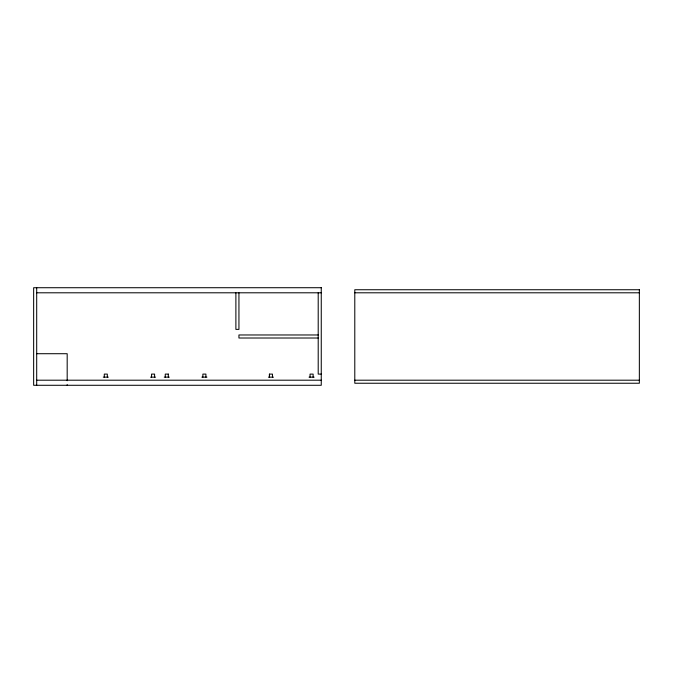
<?xml version="1.0" encoding="UTF-8"?>
<svg xmlns="http://www.w3.org/2000/svg" width="673" height="673" viewBox="0 0 673 673"><rect width="100%" height="100%" fill="white"/><g stroke="black" fill="none" stroke-linecap="round" stroke-linejoin="round"><path stroke-width="1.01" d="M36.695 292.797L321.257 292.797M354.789 292.797L639.35 292.797M318.203 334.969L238.94 334.969L238.94 338.014L318.203 338.014M36.695 353.712L67.182 353.712L67.182 380.75M168.292 374.095L165.272 374.095L165.255 377.141M269.461 374.112L269.461 377.158L269.41 374.112L272.489 374.112L272.464 377.158M321.257 374.095L318.203 374.095L318.203 292.848M103.272 377.149L108.336 377.149M150.525 377.149L155.598 377.149M164.246 377.141L169.318 377.141M201.85 377.141L206.914 377.141M268.401 377.158L273.516 377.158M309.033 377.158L314.148 377.158M36.695 380.195L321.257 380.195M354.789 380.195L639.35 380.195M313.088 377.158L313.138 374.112L310.06 374.112L310.043 377.158M238.94 292.848L238.94 329.383L235.886 329.383L235.886 292.848M205.904 377.141L205.904 374.095L202.876 374.095L202.859 377.141M168.309 374.095L168.309 377.141M154.588 377.149L154.588 374.095L151.551 374.095L151.534 377.149M107.327 377.149L107.327 374.095L104.298 374.095L104.281 377.149M67.182 384.611L67.182 385.217M36.695 287.716L36.695 385.284M321.257 287.716L33.65 287.724L33.65 385.284L321.257 385.284L321.257 287.716M639.35 289.743L354.789 289.743L354.789 383.24L639.35 383.24L639.35 289.743"/></g></svg>
